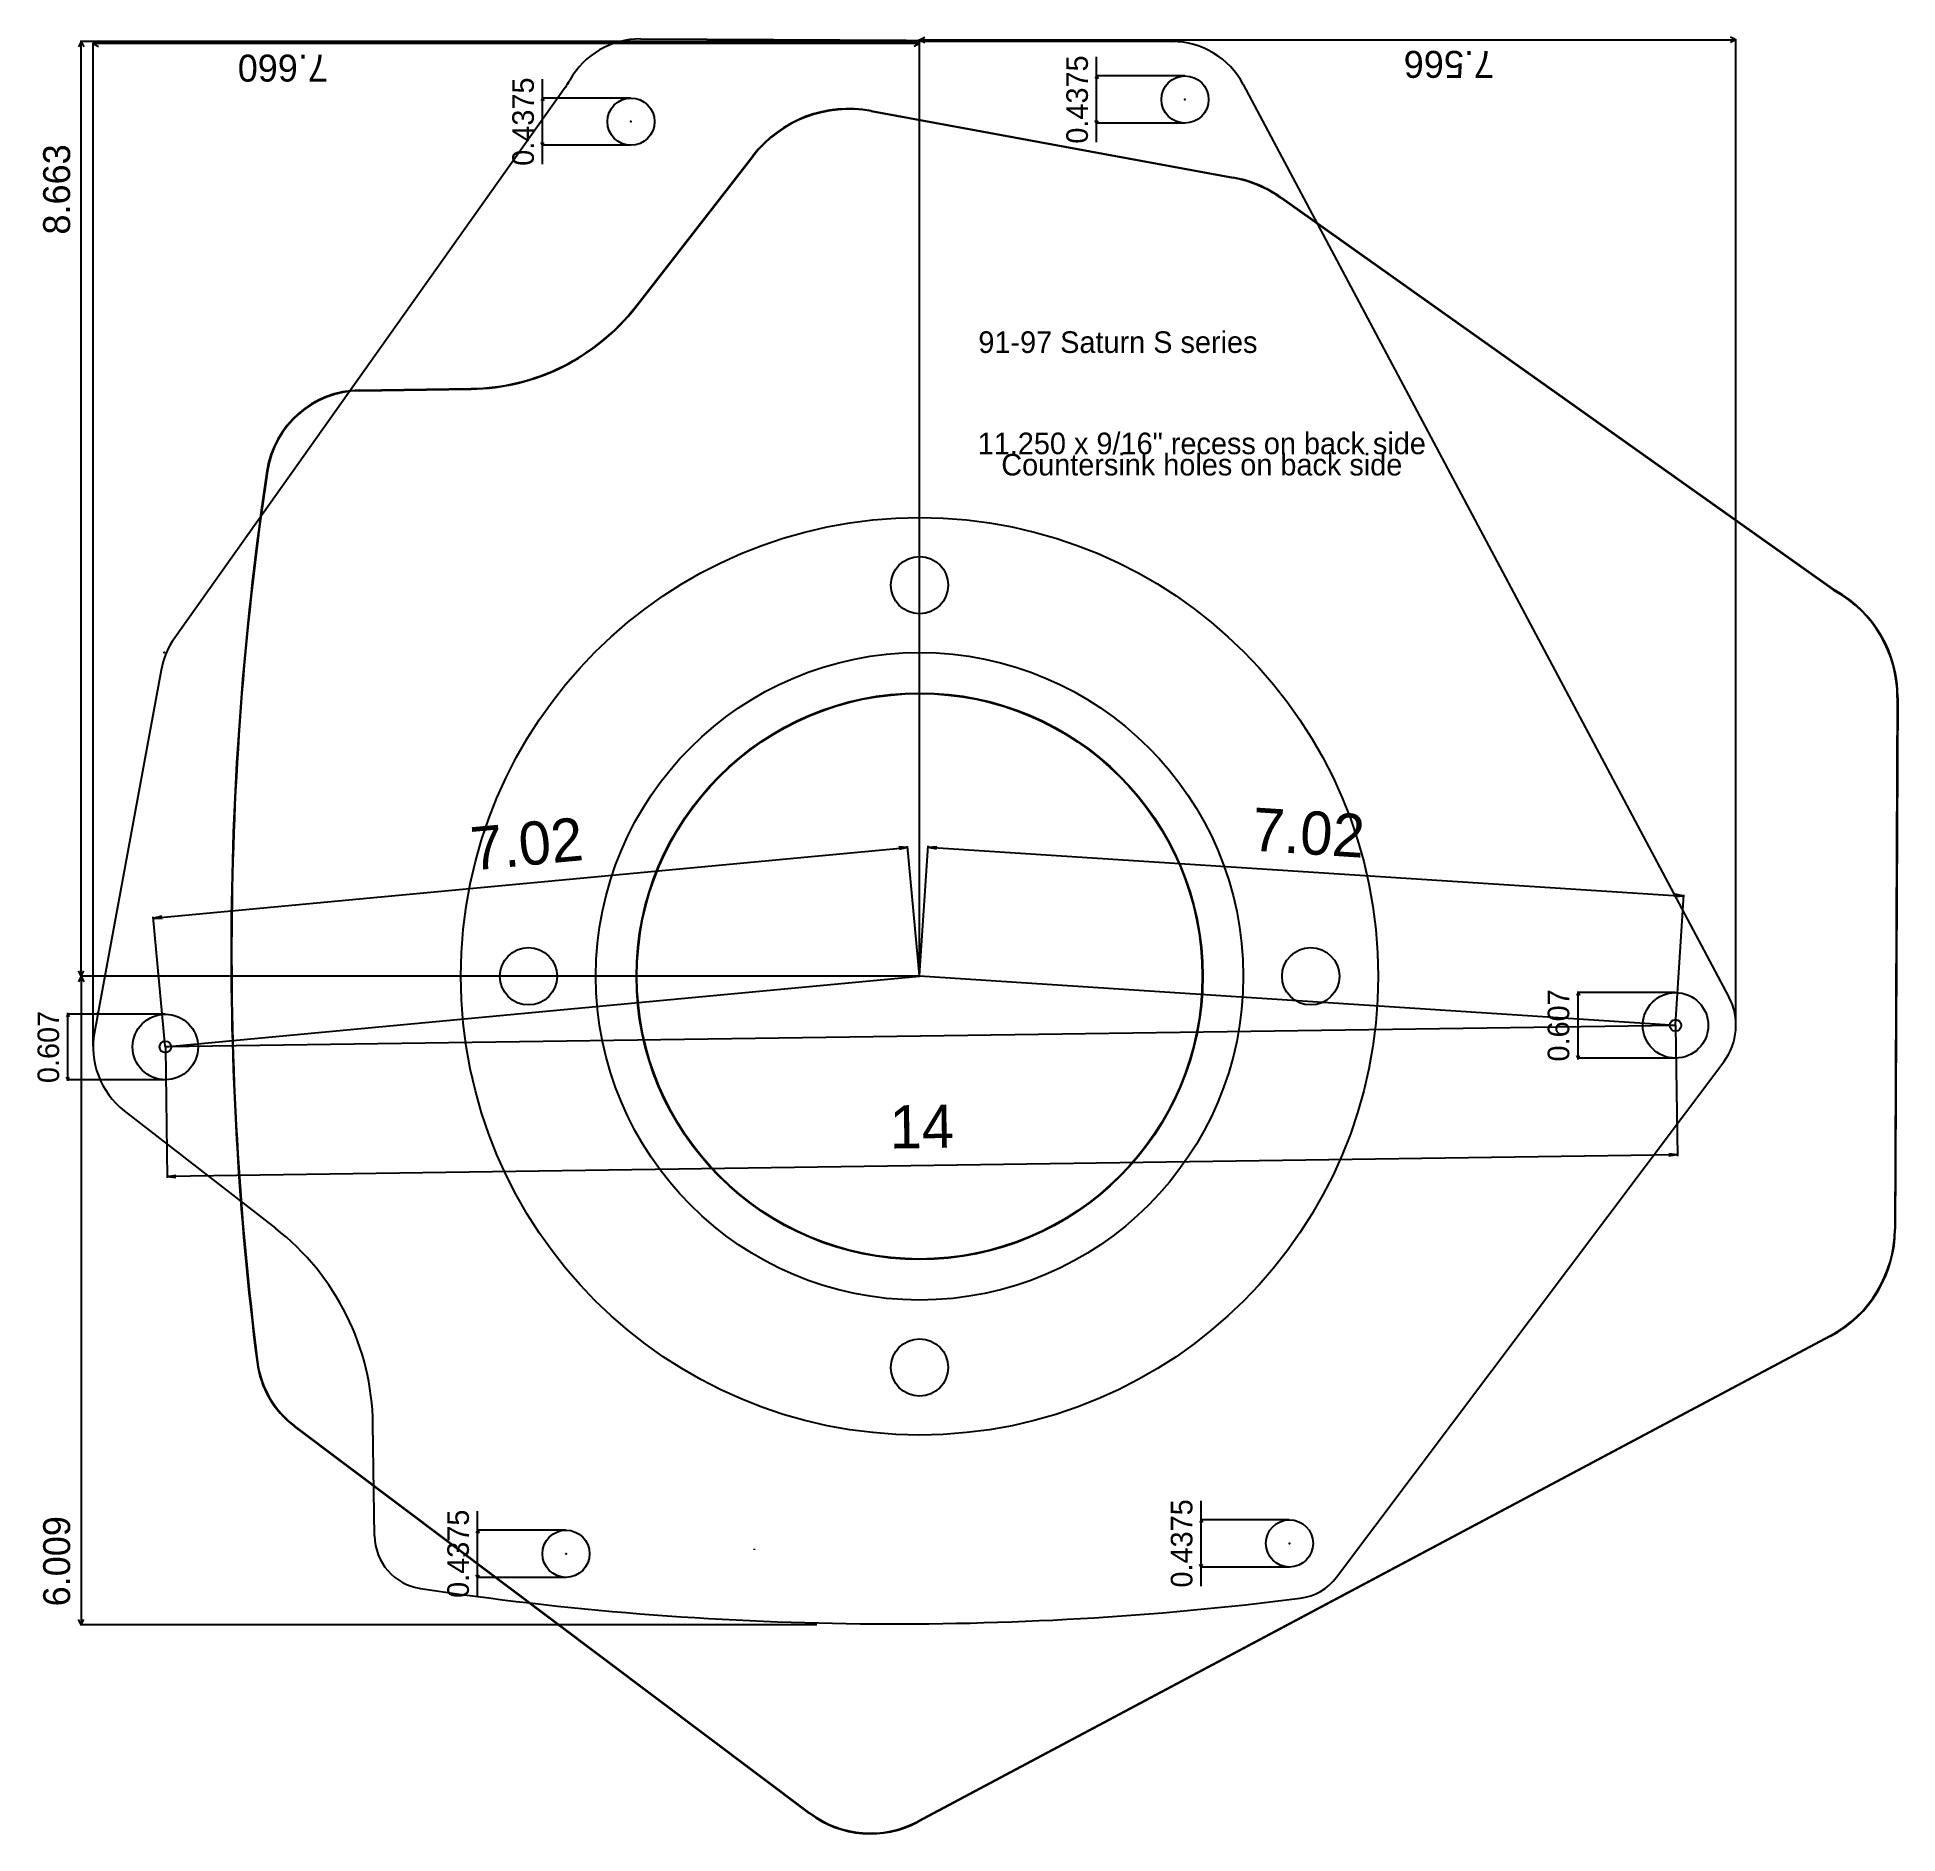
# Model space of a CAD drawing. Extents: x -8.2 to 9.1, y -7.9 to 8.7.
import ezdxf
from ezdxf.enums import TextEntityAlignment as Align

# ---------------------------------------------------------------- set-up
doc = ezdxf.new("R2010")
doc.units = 0

msp = doc.modelspace()

# ---------------------------------------------------------------- linework, layer by layer
at = {"layer": 'CAM', "color": 7, "linetype": 'CONTINUOUS'}
for p, q in [((-0.449989, 8.016786), (2.90499, 7.398809)), ((-0.449083, 8.021703), (2.905896, 7.403726)), ((-2.634127, 6.204339), (-1.545863, 7.604006)), ((-2.63018, 6.20127), (-1.541916, 7.600937)), ((3.352103, 7.209998), (8.454163, 3.590724)), ((3.354996, 7.214076), (8.457056, 3.594802)), ((-5.191416, 5.431395), (-4.156323, 5.446182)), ((-5.191344, 5.426395), (-4.156252, 5.441183)), ((9.061388, 2.583447), (9.037739, -2.343141)), ((9.066388, 2.583423), (9.042739, -2.343165)), ((8.441285, -3.330856), (-0.015692, -7.831633)), ((8.443634, -3.33527), (-0.013343, -7.836047)), ((-1.019647, -7.75773), (-5.796138, -4.168558)), ((-1.016643, -7.753732), (-5.793135, -4.164561))]:
    msp.add_line(p, q, dxfattribs=at)
for radius in [2.625, 2.62]:
    msp.add_circle((0, 0, -0.625), radius, dxfattribs=at)
for centre, radius, start, end in [((-0.653782, 6.910399), 1.13, 79.563274, 142.134345), ((-0.653782, 6.910399), 1.125, 79.563274, 142.134345), ((2.701197, 6.292422), 1.125, 54.649059, 79.563274), ((2.701197, 6.292422), 1.13, 54.649059, 79.563274), ((-4.184375, 7.409682), 1.9637, 270.8185, 322.134345), ((-4.184375, 7.409682), 1.9687, 270.8185, 322.134345), ((-5.178845, 4.551484), 0.88, 90.8185, 171.485795), ((-5.178845, 4.551484), 0.875, 90.8185, 171.485795), ((23.734788, 0.222985), 30.115835, 171.485795, 187.24702), ((23.734788, 0.222985), 30.110835, 171.485795, 187.24702), ((8.671131, 3.896583), 0.375, 234.649059, 240.671235), ((8.671131, 3.896583), 0.37, 234.649059, 240.671235), ((7.936401, 2.588847), 1.125, 359.724964, 420.671235), ((7.936401, 2.588847), 1.13, 359.724964, 420.671235), ((7.912752, -2.337741), 1.125, 298.021768, 359.724964), ((7.912752, -2.337741), 1.13, 298.021768, 359.724964), ((-5.267497, -3.465039), 0.88, 187.24702, 233.077912), ((-5.267497, -3.465039), 0.875, 187.24702, 233.077912), ((-0.454962, -7.006244), 0.94, 233.077912, 298.021768), ((-0.454962, -7.006244), 0.935, 233.077912, 298.021768)]:
    msp.add_arc(centre, radius, start, end, dxfattribs=at)
at = {"layer": 'Default', "color": 4, "linetype": 'CONTINUOUS'}
msp.add_arc((-3.354144, -5.33289), 1.825, 0.549423, 0.8185, dxfattribs=at)
at = {"layer": 'Default', "color": 7}
for p in [(-3.258107, 8.274914), (2.46, 8.125), (-2.675, 7.92), (-7, 3), (0, 0), (-7.61503, -0.338979), (7.006244, -0.454962), (-6.990387, -0.654925), (3.428643, -5.255477), (-3.277109, -5.351278)]:
    msp.add_point(p, dxfattribs=at)
at = {"layer": 'DIM', "color": 7, "linetype": 'CONTINUOUS'}
for p, q in [((-7.771546, 8.662743), (-7.796546, 8.612743)), ((2.336261, 8.662743), (-7.779166, 8.662743)), ((-7.771546, 0), (-7.771546, 8.662743)), ((-7.771546, 8.662743), (-7.746546, 8.612743)), ((-7.660399, 8.642819), (-7.610399, 8.667819)), ((-7.660399, -0.648702), (-7.660399, 8.650439)), ((0, 8.642819), (-7.660399, 8.642819)), ((-7.660399, 8.642819), (-7.610399, 8.617819)), ((0, 8.642819), (-0.05, 8.667819)), ((0, 8.642819), (-0.05, 8.617819)), ((0, 8.677458), (0.05, 8.702458)), ((0, 0.00508), (0, 8.685078)), ((0, 8.677458), (7.566244, 8.677458)), ((0, 8.677458), (0.05, 8.652458)), ((0, 0.00508), (0, 8.650439)), ((7.566244, 8.677458), (7.516244, 8.702458)), ((7.566244, 8.677458), (7.516244, 8.652458)), ((7.566244, -0.449882), (7.566244, 8.685078)), ((1.64125, 7.72992), (1.64125, 8.52008)), ((-3.49375, 7.52492), (-3.49375, 8.31508)), ((1.64125, 8.34375), (1.62875, 8.31875)), ((2.45746, 8.34375), (1.63744, 8.34375)), ((1.64125, 8.34375), (1.65375, 8.31875)), ((-3.49375, 8.13875), (-3.50625, 8.11375)), ((-2.67754, 8.13875), (-3.49756, 8.13875)), ((-3.49375, 8.13875), (-3.48125, 8.11375)), ((1.64125, 7.90625), (1.62875, 7.93125)), ((2.45746, 7.90625), (1.63744, 7.90625)), ((1.64125, 7.90625), (1.65375, 7.93125)), ((-3.49375, 7.70125), (-3.50625, 7.72625)), ((-2.67754, 7.70125), (-3.49756, 7.70125)), ((-3.49375, 7.70125), (-3.48125, 7.72625)), ((0.000527, 0.008111), (0.07855, 1.209644)), ((-7.102324, 0.539843), (-0.111937, 1.194768)), ((-0.111937, 1.194768), (-0.192708, 1.199253)), ((-0.111937, 1.194768), (-0.190469, 1.175358)), ((-0.000758, 0.008093), (-0.113075, 1.206907)), ((0.07776, 1.197478), (0.15837, 1.204269)), ((0.07776, 1.197478), (7.084004, 0.742516)), ((0.07776, 1.197478), (0.156814, 1.180319)), ((7.084004, 0.742516), (7.003394, 0.735725)), ((7.084004, 0.742516), (7.00495, 0.759675)), ((7.00677, -0.446851), (7.084794, 0.754682)), ((-6.991146, -0.646832), (-7.103462, 0.551982)), ((-7.102324, 0.539843), (-7.023793, 0.559253)), ((-7.102324, 0.539843), (-7.021554, 0.535358)), ((-7.771546, 0), (-7.796546, 0.05)), ((-7.771546, 0), (-7.796546, -0.05)), ((-0.00508, 0), (-7.779166, 0)), ((-0.00508, 0), (-7.779166, 0)), ((-7.771546, 0), (-7.746546, 0.05)), ((-7.771546, 0), (-7.771546, -6.009424)), ((-7.771546, 0), (-7.746546, -0.05)), ((-6.990387, -0.654925), (0, 0)), ((7.006244, -0.454962), (0, 0)), ((6.102744, -0.151462), (6.090244, -0.176462)), ((7.003704, -0.151462), (6.098934, -0.151462)), ((6.102744, -0.770042), (6.102744, -0.139882)), ((6.102744, -0.151462), (6.115244, -0.176462)), ((-7.893887, -0.970005), (-7.893887, -0.339845)), ((-7.893887, -0.351425), (-7.906387, -0.376425)), ((-6.992927, -0.351425), (-7.897697, -0.351425)), ((-7.893887, -0.351425), (-7.881387, -0.376425)), ((7.006244, -0.454962), (-6.990387, -0.654925)), ((7.00636, -0.463089), (7.02356, -1.66703)), ((-6.990271, -0.663052), (-6.973071, -1.866993)), ((6.102744, -0.758462), (6.090244, -0.733462)), ((7.003704, -0.758462), (6.098934, -0.758462)), ((6.102744, -0.758462), (6.115244, -0.733462)), ((-7.893887, -0.958425), (-7.906387, -0.933425)), ((-6.992927, -0.958425), (-7.897697, -0.958425)), ((-7.893887, -0.958425), (-7.881387, -0.933425)), ((7.023386, -1.65484), (-6.973246, -1.854802)), ((7.023386, -1.65484), (6.943222, -1.643984)), ((7.023386, -1.65484), (6.943565, -1.667981)), ((-6.973246, -1.854802), (-6.893425, -1.841661)), ((-6.973246, -1.854802), (-6.893082, -1.865658)), ((-4.095859, -5.746358), (-4.095859, -4.956198)), ((2.609893, -5.650557), (2.609893, -4.860397)), ((-4.095859, -5.132528), (-4.108359, -5.157528)), ((-3.279649, -5.132528), (-4.099669, -5.132528)), ((-4.095859, -5.132528), (-4.083359, -5.157528)), ((2.609893, -5.036727), (2.597393, -5.061727)), ((3.426103, -5.036727), (2.606083, -5.036727)), ((2.609893, -5.036727), (2.622393, -5.061727)), ((2.609893, -5.474227), (2.597393, -5.449227)), ((3.426103, -5.474227), (2.606083, -5.474227)), ((2.609893, -5.474227), (2.622393, -5.449227)), ((-4.095859, -5.570028), (-4.108359, -5.545028)), ((-3.279649, -5.570028), (-4.099669, -5.570028)), ((-4.095859, -5.570028), (-4.083359, -5.545028)), ((-7.771546, -6.009424), (-7.796546, -5.959424)), ((-0.952768, -6.009424), (-7.779166, -6.009424)), ((-7.771546, -6.009424), (-7.746546, -5.959424))]:
    msp.add_line(p, q, dxfattribs=at)
for centre in [(7.006244, -0.454962), (-6.990387, -0.654925)]:
    msp.add_circle(centre, 0.0535, dxfattribs=at)
at = {"layer": 'Dowels', "color": 7, "linetype": 'CONTINUOUS'}
for centre in [(7.006244, -0.454962), (-6.990387, -0.654925)]:
    msp.add_circle(centre, 0.3035, dxfattribs=at)
at = {"layer": 'Holes', "color": 6, "linetype": 'CONTINUOUS'}
for centre in [(2.46, 8.125), (-2.675, 7.92), (-3.277109, -5.351278), (3.428643, -5.255477)]:
    msp.add_circle(centre, 0.21875, dxfattribs=at)
at = {"layer": 'Pilot', "color": 5, "linetype": 'CONTINUOUS'}
for centre, radius in [((0, 0, -0.125), 4.251), ((0, 3.625), 0.265625), ((0, 0, -0.625), 3), ((-3.625, 0), 0.265625), ((3.625, 0), 0.265625), ((0, -3.625), 0.265625)]:
    msp.add_circle(centre, radius, dxfattribs=at)
at = {"layer": 'Profile', "color": 6, "linetype": 'CONTINUOUS'}
for p, q in [((-2.585247, 8.686392), (2.341341, 8.662743)), ((-3.284865, 8.237194), (-6.904139, 3.135134)), ((2.999818, 8.265107), (7.500594, -0.19187)), ((-7.030013, 2.837059), (-7.64799, -0.51792)), ((3.864766, -5.567862), (7.453937, -0.79137)), ((-7.370758, -1.245871), (-5.971091, -2.334135)), ((-5.051433, -5.185987), (-5.066221, -4.150895))]:
    msp.add_line(p, q, dxfattribs=at)
for centre, radius, start, end in [((-2.588847, 7.936401), 0.75, 89.724964, 150.671235), ((2.337741, 7.912752), 0.75, 28.021768, 89.724964), ((-3.896583, 8.671131), 0.75, 324.649059, 330.671235), ((-6.292422, 2.701197), 0.75, 144.649059, 169.563274), ((7.006244, -0.454962), 0.56, 323.077912, 388.021768), ((-6.910399, -0.653782), 0.75, 169.563274, 232.134345), ((-7.409682, -4.184375), 2.3437, 0.8185, 52.134345), ((-4.551484, -5.178845), 0.5, 180.8185, 261.485795), ((-0.222985, 23.734788), 29.735835, 261.485795, 277.24702), ((3.465039, -5.267497), 0.5, 277.24702, 323.077912)]:
    msp.add_arc(centre, radius, start, end, dxfattribs=at)

# ---------------------------------------------------------------- texts
at = {"layer": 'DIM', "color": 7}
for s, height, rotation, p in [('7.660', 0.25, -179.999991, (-5.901047, 8.541219)), ('0.4375', 0.2, 90.000003, (1.55997, 8.125)), ('7.566', 0.25, -179.999991, (4.906281, 8.575858)), ('0.4375', 0.2, 90.000003, (-3.57503, 7.92)), ('8.663', 0.25, 90.000003, (-7.873146, 7.291903)), ('91-97 Saturn S series', 0.2, 0.000003, (1.838284, 5.776783)), ('11.250 x 9/16" recess on back side', 0.2, 0.000005, (2.615655, 4.838225)), ('Countersink holes on back side', 0.2, 0.000005, (2.615655, 4.641374)), ('7.02', 0.4, -3.71538, (3.591416, 1.132215)), ('7.02', 0.4, 5.35238, (-3.622295, 1.029157)), ('0.607', 0.2, 90.000003, (6.021464, -0.454962)), ('0.607', 0.2, 90.000003, (-7.975167, -0.654925)), ('14', 0.4, 0.8185, (0.022748, -1.592277)), ('0.4375', 0.2, 90.000003, (-4.177139, -5.351278)), ('0.4375', 0.2, 90.000003, (2.528613, -5.255477)), ('6.009', 0.25, 90.000003, (-7.873146, -5.420563))]:
    msp.add_text(s, height=height, rotation=rotation, dxfattribs=at).set_placement(p, align=Align.CENTER)

doc.saveas('drawing.dxf')
